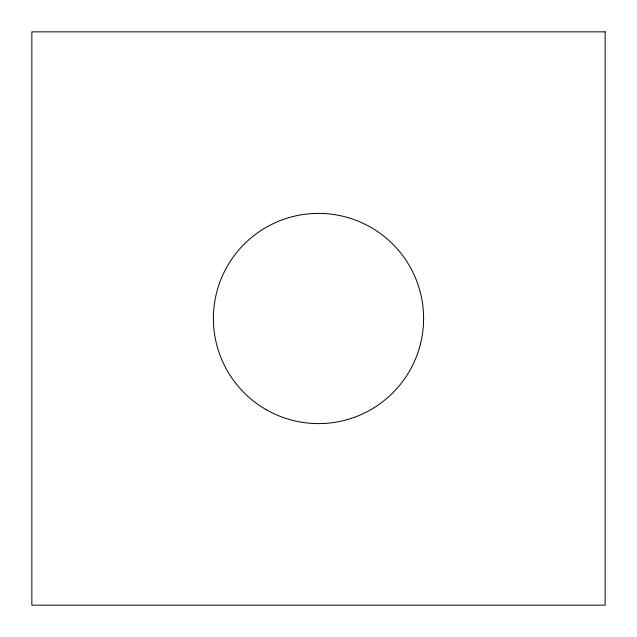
<?xml version="1.0" encoding="UTF-8"?>
<svg xmlns="http://www.w3.org/2000/svg" width="637" height="637" viewBox="0 0 637 637"><rect width="100%" height="100%" fill="white"/><g stroke="black" fill="none" stroke-linecap="round" stroke-linejoin="round"><path stroke-width="0.96" d="M605.15 31.85L31.85 31.85L31.85 605.15L605.15 605.15L605.15 31.85M265.947 409.527A105.105 105.105 0 0 0 423.605 318.5A105.105 105.105 0 0 0 265.947 227.473A105.105 105.105 0 0 0 265.947 409.527"/></g></svg>
